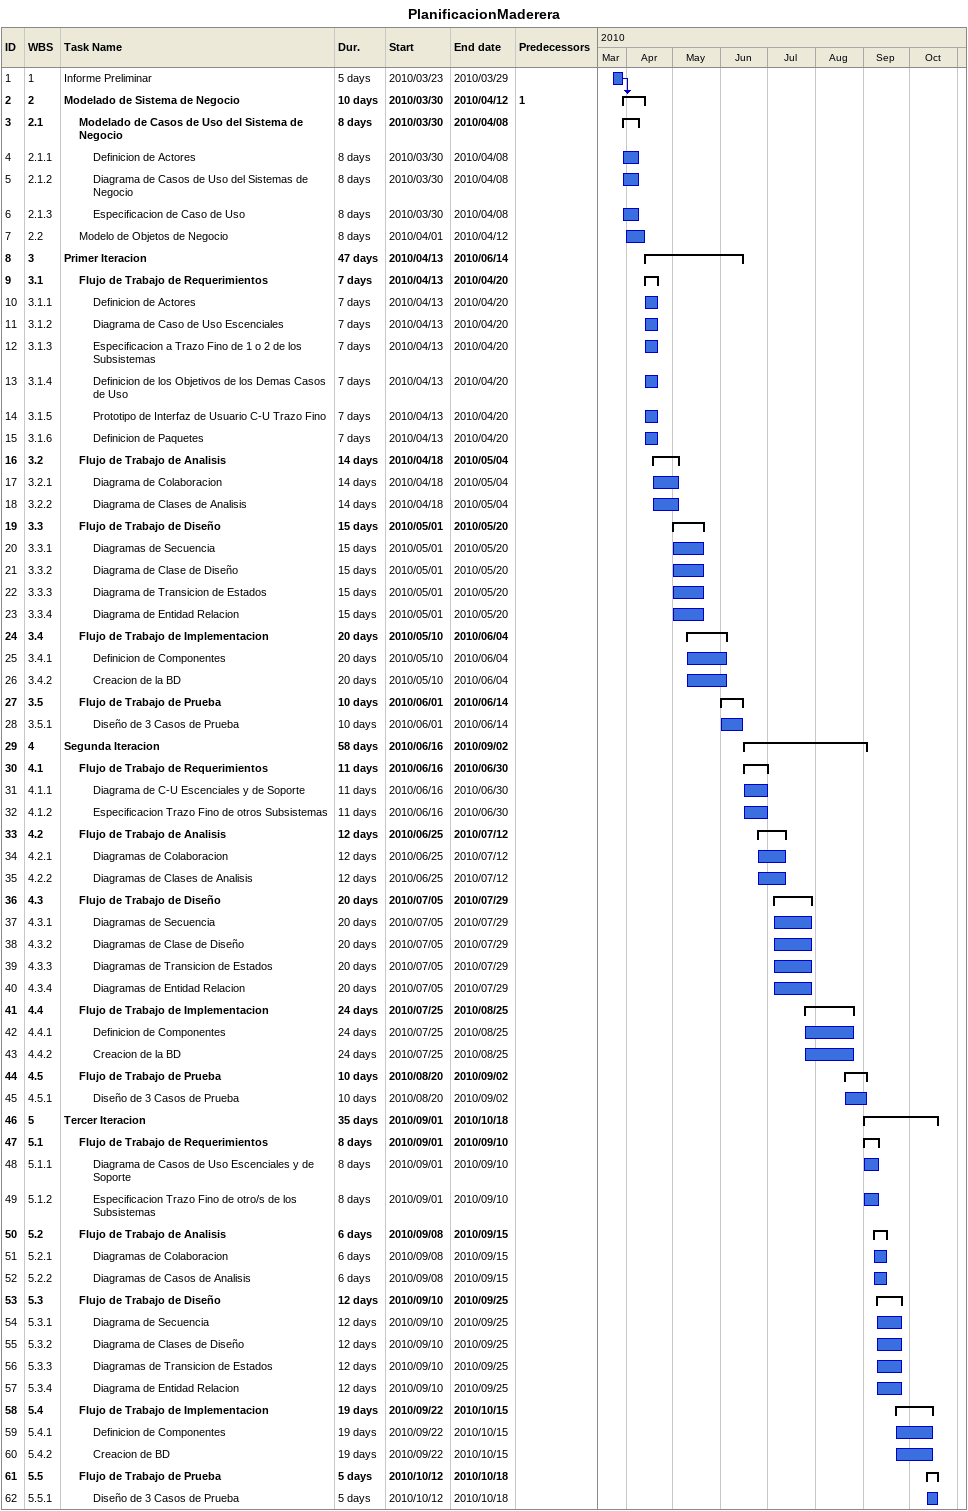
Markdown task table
PlanificacionMaderera

| ID | WBS | Task | Duration | Start | Finish | Predecessors |
|---|---|---|---|---|---|---|
| 1 | 1 | Informe Preliminar | 5d | 2010-03-23 | 2010-03-29 |  |
| 2 | 2 | **Modelado de Sistema de Negocio** | 10d | 2010-03-30 | 2010-04-12 | 1 |
| 3 | 2.1 | **Modelado de Casos de Uso del Sistema de Negocio** | 8d | 2010-03-30 | 2010-04-08 |  |
| 4 | 2.1.1 | Definicion de Actores | 8d | 2010-03-30 | 2010-04-08 |  |
| 5 | 2.1.2 | Diagrama de Casos de Uso del Sistemas de Negocio | 8d | 2010-03-30 | 2010-04-08 |  |
| 6 | 2.1.3 | Especificacion de Caso de Uso | 8d | 2010-03-30 | 2010-04-08 |  |
| 7 | 2.2 | Modelo de Objetos de Negocio | 8d | 2010-04-01 | 2010-04-12 |  |
| 8 | 3 | **Primer Iteracion** | 47d | 2010-04-13 | 2010-06-14 |  |
| 9 | 3.1 | **Flujo de Trabajo de Requerimientos** | 7d | 2010-04-13 | 2010-04-20 |  |
| 10 | 3.1.1 | Definicion de Actores | 7d | 2010-04-13 | 2010-04-20 |  |
| 11 | 3.1.2 | Diagrama de Caso de Uso Escenciales | 7d | 2010-04-13 | 2010-04-20 |  |
| 12 | 3.1.3 | Especificacion a Trazo Fino de 1 o 2 de los Subsistemas | 7d | 2010-04-13 | 2010-04-20 |  |
| 13 | 3.1.4 | Definicion de los Objetivos de los Demas Casos de Uso | 7d | 2010-04-13 | 2010-04-20 |  |
| 14 | 3.1.5 | Prototipo de Interfaz de Usuario C-U Trazo Fino | 7d | 2010-04-13 | 2010-04-20 |  |
| 15 | 3.1.6 | Definicion de Paquetes | 7d | 2010-04-13 | 2010-04-20 |  |
| 16 | 3.2 | **Flujo de Trabajo de Analisis** | 14d | 2010-04-18 | 2010-05-04 |  |
| 17 | 3.2.1 | Diagrama de Colaboracion | 14d | 2010-04-18 | 2010-05-04 |  |
| 18 | 3.2.2 | Diagrama de Clases de Analisis | 14d | 2010-04-18 | 2010-05-04 |  |
| 19 | 3.3 | **Flujo de Trabajo de Diseño** | 15d | 2010-05-01 | 2010-05-20 |  |
| 20 | 3.3.1 | Diagramas de Secuencia | 15d | 2010-05-01 | 2010-05-20 |  |
| 21 | 3.3.2 | Diagrama de Clase de Diseño | 15d | 2010-05-01 | 2010-05-20 |  |
| 22 | 3.3.3 | Diagrama de Transicion de Estados | 15d | 2010-05-01 | 2010-05-20 |  |
| 23 | 3.3.4 | Diagrama de Entidad Relacion | 15d | 2010-05-01 | 2010-05-20 |  |
| 24 | 3.4 | **Flujo de Trabajo de Implementacion** | 20d | 2010-05-10 | 2010-06-04 |  |
| 25 | 3.4.1 | Definicion de Componentes | 20d | 2010-05-10 | 2010-06-04 |  |
| 26 | 3.4.2 | Creacion de la BD | 20d | 2010-05-10 | 2010-06-04 |  |
| 27 | 3.5 | **Flujo de Trabajo de Prueba** | 10d | 2010-06-01 | 2010-06-14 |  |
| 28 | 3.5.1 | Diseño de 3 Casos de Prueba | 10d | 2010-06-01 | 2010-06-14 |  |
| 29 | 4 | **Segunda Iteracion** | 58d | 2010-06-16 | 2010-09-02 |  |
| 30 | 4.1 | **Flujo de Trabajo de Requerimientos** | 11d | 2010-06-16 | 2010-06-30 |  |
| 31 | 4.1.1 | Diagrama de C-U Escenciales y de Soporte | 11d | 2010-06-16 | 2010-06-30 |  |
| 32 | 4.1.2 | Especificacion Trazo Fino de otros Subsistemas | 11d | 2010-06-16 | 2010-06-30 |  |
| 33 | 4.2 | **Flujo de Trabajo de Analisis** | 12d | 2010-06-25 | 2010-07-12 |  |
| 34 | 4.2.1 | Diagramas de Colaboracion | 12d | 2010-06-25 | 2010-07-12 |  |
| 35 | 4.2.2 | Diagramas de Clases de Analisis | 12d | 2010-06-25 | 2010-07-12 |  |
| 36 | 4.3 | **Flujo de Trabajo de Diseño** | 20d | 2010-07-05 | 2010-07-29 |  |
| 37 | 4.3.1 | Diagramas de Secuencia | 20d | 2010-07-05 | 2010-07-29 |  |
| 38 | 4.3.2 | Diagramas de Clase de Diseño | 20d | 2010-07-05 | 2010-07-29 |  |
| 39 | 4.3.3 | Diagramas de Transicion de Estados | 20d | 2010-07-05 | 2010-07-29 |  |
| 40 | 4.3.4 | Diagramas de Entidad Relacion | 20d | 2010-07-05 | 2010-07-29 |  |
| 41 | 4.4 | **Flujo de Trabajo de Implementacion** | 24d | 2010-07-25 | 2010-08-25 |  |
| 42 | 4.4.1 | Definicion de Componentes | 24d | 2010-07-25 | 2010-08-25 |  |
| 43 | 4.4.2 | Creacion de la BD | 24d | 2010-07-25 | 2010-08-25 |  |
| 44 | 4.5 | **Flujo de Trabajo de Prueba** | 10d | 2010-08-20 | 2010-09-02 |  |
| 45 | 4.5.1 | Diseño de 3 Casos de Prueba | 10d | 2010-08-20 | 2010-09-02 |  |
| 46 | 5 | **Tercer Iteracion** | 35d | 2010-09-01 | 2010-10-18 |  |
| 47 | 5.1 | **Flujo de Trabajo de Requerimientos** | 8d | 2010-09-01 | 2010-09-10 |  |
| 48 | 5.1.1 | Diagrama de Casos de Uso Escenciales y de Soporte | 8d | 2010-09-01 | 2010-09-10 |  |
| 49 | 5.1.2 | Especificacion Trazo Fino de otro/s de los Subsistemas | 8d | 2010-09-01 | 2010-09-10 |  |
| 50 | 5.2 | **Flujo de Trabajo de Analisis** | 6d | 2010-09-08 | 2010-09-15 |  |
| 51 | 5.2.1 | Diagramas de Colaboracion | 6d | 2010-09-08 | 2010-09-15 |  |
| 52 | 5.2.2 | Diagramas de Casos de Analisis | 6d | 2010-09-08 | 2010-09-15 |  |
| 53 | 5.3 | **Flujo de Trabajo de Diseño** | 12d | 2010-09-10 | 2010-09-25 |  |
| 54 | 5.3.1 | Diagrama de Secuencia | 12d | 2010-09-10 | 2010-09-25 |  |
| 55 | 5.3.2 | Diagrama de Clases de Diseño | 12d | 2010-09-10 | 2010-09-25 |  |
| 56 | 5.3.3 | Diagramas de Transicion de Estados | 12d | 2010-09-10 | 2010-09-25 |  |
| 57 | 5.3.4 | Diagrama de Entidad Relacion | 12d | 2010-09-10 | 2010-09-25 |  |
| 58 | 5.4 | **Flujo de Trabajo de Implementacion** | 19d | 2010-09-22 | 2010-10-15 |  |
| 59 | 5.4.1 | Definicion de Componentes | 19d | 2010-09-22 | 2010-10-15 |  |
| 60 | 5.4.2 | Creacion de BD | 19d | 2010-09-22 | 2010-10-15 |  |
| 61 | 5.5 | **Flujo de Trabajo de Prueba** | 5d | 2010-10-12 | 2010-10-18 |  |
| 62 | 5.5.1 | Diseño de 3 Casos de Prueba | 5d | 2010-10-12 | 2010-10-18 |  |
